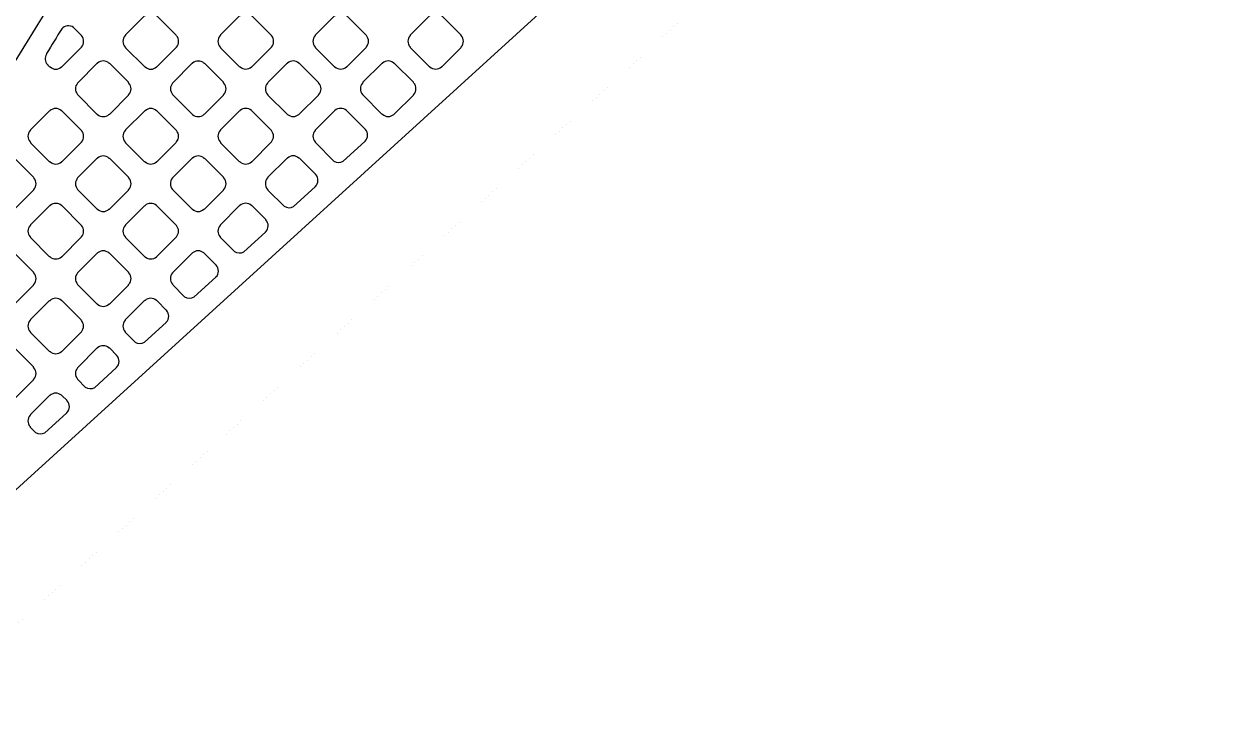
# Model space of a CAD drawing. Extents: x 0 to 248, y 0 to 175.
# Drawn here: x 55.032 to 57.729, y 142.079 to 143.667 of the extents above; entities that cross this region are included whole.
import ezdxf

# ---------------------------------------------------------------- set-up
doc = ezdxf.new("R2010")
doc.units = 0
doc.layers.add('gbr-dxf', color=7, linetype='Continuous')
doc.layers.add('gbr-outline-dxf', color=2, linetype='Continuous')

msp = doc.modelspace()

# ---------------------------------------------------------------- linework, layer by layer
at = {"layer": 'gbr-dxf', "linetype": 'Continuous'}
for points in [[(50.8493, 141.027), (53.4035, 143.5811, 0.16455), (55.4921, 149.7558, -0.009265), (55.4922, 149.7588), (55.4922, 149.8026, -0.018465), (55.4921, 149.8043, 0.414241), (55.4171, 149.8793, -0.014695), (55.4158, 149.8793), (55.4077, 149.8793, -0.018488), (55.406, 149.8793, 0.40441), (55.3311, 149.8068), (55.3311, 149.7257, -0.008849), (55.3311, 149.7229, -0.163905), (53.3035, 143.7082, -0.038571), (53.2947, 143.6979), (50.7186, 141.1218)], [(51.1217, 140.8213), (53.6556, 143.3552, 0.165094), (55.8256, 149.7481, -0.009229), (55.8256, 149.7511), (55.8256, 149.806, 0.40164), (55.7523, 149.8793), (55.7455, 149.8793), (55.7449, 149.8793, 0.407482), (55.67, 149.806), (55.67, 149.7564, -0.009242), (55.6699, 149.7534, -0.16464), (53.5411, 143.4684, -0.029463), (53.5344, 143.4606, -0.005774), (53.5334, 143.4596), (50.9751, 140.9013, 0.198912)], [(51.2809, 140.5233), (53.7204, 142.9629, 0.159546), (56.1583, 149.8036), (56.1583, 149.8043, 0.414241), (56.0833, 149.8793, -0.014632), (56.082, 149.8793), (56.0801, 149.8793, -0.018442), (56.0784, 149.8793, 0.40413), (56.0034, 149.8069), (56.0034, 149.7488, -0.009242), (56.0034, 149.7458, -0.165171), (53.7932, 143.2425, -0.039615), (53.7841, 143.232, -0.014367), (53.7805, 143.2286), (51.2474, 140.6956)], [(51.4379, 140.2231), (53.9795, 142.7647, 0.160737), (56.4831, 149.801, -0.0147), (56.4831, 149.8023), (56.4831, 149.8034, -0.011474), (56.4831, 149.8043, 0.414241), (56.4081, 149.8793), (56.4079, 149.8793, 0.393993), (56.3362, 149.8062, -0.016639), (56.3362, 149.8048, -0.159795), (53.8576, 142.8495, -0.028322), (53.851, 142.842), (53.8501, 142.8411), (51.4066, 140.3976)], [(56.6613, 149.8144, -0.161259), (54.1155, 142.65, -0.03053), (54.1084, 142.6419, -0.017073), (54.1041, 142.6379), (51.5636, 140.0974)], [(53.6629, 141.9443), (54.094, 142.3753), (54.2269, 142.5083, -0.013462), (54.2277, 142.5091, 0.017129), (54.2405, 142.5219, -0.014515), (54.2414, 142.5228), (54.3073, 142.5889, 0.168722), (54.3125, 142.6009), (54.3125, 142.6047, -0.169148), (54.318, 142.6205, 0.013155), (54.6965, 143.1434, -0.049022), (54.6996, 143.1471), (54.7651, 143.2126), (54.7654, 143.2129), (54.7931, 143.2407, 0.139526), (56.8604, 149.6477, -0.274491)], [(57.5007, 145.0271), (57.5007, 144.995, -0.013354), (57.5008, 144.9939, -0.211122), (57.4122, 144.7935), (57.412, 144.7933), (53.2814, 141.0314), (53.2809, 141.031), (51.7394, 139.6272), (51.739, 139.6268, 0.093809), (51.5757, 139.4105), (51.5754, 139.4099, 0.114046), (51.5007, 139.0902, -0.01711), (51.5008, 139.0887), (51.5008, 138.0973)]]:
    msp.add_lwpolyline(points, format="xyb", dxfattribs=at)
for points in [[(55.2623, 143.6403, 0.379639), (55.2623, 143.6144, -0.096625), (55.2633, 143.6127), (55.3059, 143.5701, -0.100151), (55.3076, 143.5691, 0.37981), (55.3336, 143.5691, -0.096458), (55.3352, 143.5701), (55.3777, 143.6126, -0.096627), (55.3787, 143.6142, 0.379297), (55.3787, 143.6402, -0.107685), (55.3776, 143.6421), (55.3352, 143.6845, -0.104211), (55.3334, 143.6855, 0.378878), (55.3075, 143.6855, -0.096117), (55.3058, 143.6845), (55.2633, 143.642, -0.095916)], [(55.4778, 143.6143, -0.09119), (55.4788, 143.6128), (55.5214, 143.5701, -0.095602), (55.5231, 143.5692, 0.378355), (55.549, 143.5692, -0.096238), (55.5506, 143.5701), (55.5932, 143.6127, -0.095895), (55.5942, 143.6143, 0.379116), (55.5942, 143.6403, -0.096614), (55.5932, 143.6419), (55.5506, 143.6845, -0.092413), (55.549, 143.6855, 0.379249), (55.5231, 143.6855, -0.096458), (55.5214, 143.6845), (55.4789, 143.6419, -0.096627), (55.4779, 143.6403, 0.379152)], [(55.6933, 143.6144, -0.104132), (55.6944, 143.6126), (55.7366, 143.5703, -0.107936), (55.7385, 143.5693, 0.37981), (55.7645, 143.5693, -0.096458), (55.7661, 143.5702), (55.8087, 143.6128, -0.096627), (55.8097, 143.6145, 0.379859), (55.8097, 143.6404, -0.100902), (55.8087, 143.6422), (55.7662, 143.6846, -0.096627), (55.7645, 143.6856, 0.379731), (55.7386, 143.6856, -0.096625), (55.7369, 143.6846), (55.6943, 143.642, -0.096111), (55.6933, 143.6403, 0.379682)], [(55.9088, 143.6145, -0.099971), (55.9098, 143.6128), (55.9522, 143.5704, -0.103923), (55.954, 143.5694, 0.379201), (55.98, 143.5694, -0.096625), (55.9816, 143.5704), (56.0241, 143.6128, -0.096111), (56.0251, 143.6145, 0.379357), (56.0251, 143.6404, -0.104256), (56.024, 143.6422), (55.9816, 143.6846, -0.100442), (55.9799, 143.6856, 0.37947), (55.954, 143.6856, -0.096625), (55.9523, 143.6846), (55.9098, 143.6421, -0.096111), (55.9089, 143.6405, 0.379451)], [(55.0836, 143.5979, 0.329139), (55.0862, 143.5749, -0.13656), (55.0872, 143.5731), (55.0902, 143.5702, -0.103973), (55.092, 143.5691, 0.378828), (55.1179, 143.5691, -0.096377), (55.1195, 143.5701), (55.1621, 143.6127, -0.095895), (55.1631, 143.6143, 0.379116), (55.1631, 143.6403, -0.104371), (55.1621, 143.6421), (55.1452, 143.6589, 0.381177), (55.1184, 143.6558, -0.001368), (55.0841, 143.5998, -0.134487)], [(55.1545, 143.5066, -0.099964), (55.1555, 143.5048), (55.198, 143.4623, -0.104264), (55.1998, 143.4613, 0.37981), (55.2257, 143.4613, -0.096625), (55.2274, 143.4623), (55.2699, 143.5049, -0.096111), (55.2709, 143.5065, 0.379859), (55.2709, 143.5325, -0.104293), (55.2699, 143.5343), (55.2274, 143.5768, -0.100824), (55.2257, 143.5778, 0.379731), (55.1997, 143.5778, -0.096625), (55.1981, 143.5768), (55.1555, 143.5342, -0.096111), (55.1545, 143.5325, 0.379682)], [(55.3701, 143.5325, 0.379422), (55.3701, 143.5066, -0.096625), (55.3711, 143.5049), (55.4136, 143.4624, -0.100151), (55.4153, 143.4614, 0.379308), (55.4412, 143.4614, -0.09601), (55.4429, 143.4624), (55.4854, 143.5049, -0.096227), (55.4864, 143.5066, 0.378784), (55.4864, 143.5325, -0.107365), (55.4854, 143.5344), (55.443, 143.5767, -0.104029), (55.4412, 143.5777, 0.378278), (55.4153, 143.5777, -0.095883), (55.4137, 143.5768), (55.3711, 143.5342, -0.096328)], [(55.5856, 143.5067, -0.090793), (55.5865, 143.5051), (55.6292, 143.4625, -0.095686), (55.6308, 143.4615, 0.378338), (55.6567, 143.4615, -0.096377), (55.6583, 143.4625), (55.7009, 143.505, -0.095895), (55.7019, 143.5066, 0.379347), (55.7018, 143.5326, -0.096475), (55.7009, 143.5342), (55.6583, 143.5768, -0.092289), (55.6567, 143.5778, 0.379731), (55.6308, 143.5778, -0.096475), (55.6291, 143.5768), (55.5866, 143.5343, -0.096627), (55.5856, 143.5326, 0.379123)], [(55.801, 143.5067, -0.103917), (55.8021, 143.5049), (55.8443, 143.4626, -0.107548), (55.8462, 143.4616, 0.37902), (55.8721, 143.4615, -0.09574), (55.8738, 143.4625), (55.9164, 143.5051, -0.095796), (55.9174, 143.5068, 0.378877), (55.9174, 143.5327, -0.100299), (55.9164, 143.5344), (55.8739, 143.5769, -0.096842), (55.8722, 143.5779, 0.37947), (55.8463, 143.5779, -0.096625), (55.8446, 143.5769), (55.802, 143.5343, -0.096111), (55.801, 143.5326, 0.379682)], [(55.0468, 143.3989, -0.103884), (55.0478, 143.3971), (55.0902, 143.3547, -0.107982), (55.0921, 143.3536, 0.379422), (55.118, 143.3536, -0.096625), (55.1197, 143.3546), (55.1621, 143.397, -0.096111), (55.1631, 143.3987, 0.379859), (55.1631, 143.4246, -0.100399), (55.1621, 143.4264), (55.1195, 143.469, -0.096627), (55.1179, 143.4699, 0.3795), (55.0919, 143.47, -0.096117), (55.0903, 143.469), (55.0477, 143.4264, -0.095796), (55.0468, 143.4248, 0.378651)], [(55.2623, 143.3987, -0.099964), (55.2633, 143.397), (55.3057, 143.3546, -0.104264), (55.3075, 143.3536, 0.37981), (55.3334, 143.3536, -0.096625), (55.3351, 143.3546), (55.3776, 143.3972, -0.096111), (55.3786, 143.3988, 0.379859), (55.3786, 143.4248, -0.104293), (55.3776, 143.4266), (55.3352, 143.4689, -0.100824), (55.3335, 143.4699, 0.379731), (55.3075, 143.4699, -0.096625), (55.3059, 143.469), (55.2633, 143.4263, -0.096111), (55.2623, 143.4247, 0.379682)], [(55.4778, 143.4248, 0.379299), (55.4778, 143.3989, -0.096625), (55.4788, 143.3972), (55.5213, 143.3548, -0.100151), (55.523, 143.3537, 0.379451), (55.5489, 143.3537, -0.096259), (55.5506, 143.3547), (55.5932, 143.3973, -0.095895), (55.5941, 143.3989, 0.378772), (55.5941, 143.4248, -0.107835), (55.5931, 143.4267), (55.5507, 143.469, -0.104029), (55.5489, 143.4701, 0.378434), (55.5231, 143.4701, -0.096025), (55.5214, 143.4691), (55.4788, 143.4265, -0.095895)], [(55.6933, 143.399, -0.09119), (55.6942, 143.3975), (55.7362, 143.3555, 0.275908), (55.7572, 143.355), (55.8063, 143.3997, -0.046073), (55.8069, 143.4004, 0.39269), (55.8075, 143.4274, -0.047594), (55.8069, 143.4282), (55.766, 143.4691, -0.092289), (55.7644, 143.4701, 0.379731), (55.7384, 143.4701, -0.096625), (55.7368, 143.4691), (55.6943, 143.4266, -0.096111), (55.6933, 143.4249, 0.379123)], [(54.9389, 143.317, 0.379422), (54.939, 143.291, -0.091954), (54.9399, 143.2895), (54.9826, 143.2468, -0.096332), (54.9842, 143.2458, 0.379308), (55.0102, 143.2458, -0.095968), (55.0118, 143.2467), (55.0544, 143.2894, -0.096328), (55.0554, 143.291, 0.37947), (55.0554, 143.317, -0.096723), (55.0544, 143.3186), (55.0117, 143.3613, -0.092898), (55.0102, 143.3622, 0.379357), (54.9842, 143.3623, -0.09601), (54.9826, 143.3613), (54.9399, 143.3186, -0.096227)], [(55.1546, 143.291, -0.104392), (55.1556, 143.2892), (55.1979, 143.247, -0.107961), (55.1998, 143.2459, 0.37981), (55.2257, 143.2459, -0.096458), (55.2274, 143.2469), (55.2698, 143.2893, -0.096423), (55.2708, 143.291, 0.379859), (55.2708, 143.317, -0.100399), (55.2698, 143.3187), (55.2273, 143.3611, -0.096627), (55.2257, 143.3621, 0.379731), (55.1997, 143.3621, -0.096475), (55.1981, 143.3611), (55.1556, 143.3187, -0.096627), (55.1546, 143.317, 0.379682)], [(55.37, 143.291, -0.10047), (55.371, 143.2893), (55.4134, 143.247, -0.10399), (55.4152, 143.2459, 0.37981), (55.4411, 143.2459, -0.096458), (55.4428, 143.2469), (55.4853, 143.2895, -0.096627), (55.4863, 143.2911, 0.379859), (55.4863, 143.3171, -0.104392), (55.4853, 143.3189), (55.4429, 143.3612, -0.100151), (55.4412, 143.3622, 0.379731), (55.4152, 143.3622, -0.096458), (55.4136, 143.3613), (55.371, 143.3187, -0.096627), (55.37, 143.317, 0.379682)], [(55.5855, 143.3171, 0.379068), (55.5855, 143.2912, -0.096259), (55.5865, 143.2895), (55.6232, 143.2528, 0.2777), (55.6444, 143.2522), (55.6936, 143.297, -0.045251), (55.6941, 143.2977, 0.392279), (55.6948, 143.3248, -0.064939), (55.694, 143.3258), (55.6585, 143.3614, -0.104283), (55.6567, 143.3624, 0.378386), (55.6308, 143.3624, -0.096025), (55.6291, 143.3614), (55.5865, 143.3188, -0.095796)], [(55.0468, 143.2092, 0.379201), (55.0468, 143.1832, -0.091954), (55.0477, 143.1817), (55.0903, 143.1391, -0.096128), (55.0919, 143.1381, 0.37981), (55.1179, 143.1381, -0.096458), (55.1196, 143.1391), (55.1621, 143.1816, -0.096627), (55.1631, 143.1833, 0.3795), (55.1631, 143.2092, -0.096614), (55.1621, 143.2109), (55.1195, 143.2535, -0.092244), (55.118, 143.2544, 0.378939), (55.092, 143.2544, -0.096259), (55.0904, 143.2535), (55.0477, 143.2108, -0.096539)], [(55.2623, 143.1833, -0.103917), (55.2633, 143.1815), (55.3056, 143.1393, -0.107817), (55.3075, 143.1382, 0.37981), (55.3334, 143.1382, -0.096475), (55.3351, 143.1392), (55.3775, 143.1816, -0.096627), (55.3785, 143.1833, 0.379859), (55.3785, 143.2093, -0.100714), (55.3775, 143.211), (55.335, 143.2534, -0.09693), (55.3334, 143.2544, 0.379731), (55.3074, 143.2544, -0.096625), (55.3058, 143.2534), (55.2633, 143.211, -0.096111), (55.2623, 143.2093, 0.379682)], [(55.4777, 143.1833, -0.099964), (55.4787, 143.1816), (55.5102, 143.1501, 0.280234), (55.5315, 143.1494), (55.5807, 143.1942, -0.046054), (55.5813, 143.1949, 0.392258), (55.5819, 143.222, -0.059307), (55.5813, 143.2229), (55.5506, 143.2536, -0.100073), (55.5489, 143.2546, 0.379347), (55.5229, 143.2545, -0.096625), (55.5213, 143.2536), (55.4787, 143.211, -0.096111), (55.4777, 143.2093, 0.379682)], [(54.9391, 143.0755, -0.096103), (54.9401, 143.0739), (54.9825, 143.0314, -0.09979), (54.9842, 143.0304, 0.37981), (55.0102, 143.0304, -0.096458), (55.0119, 143.0314), (55.0543, 143.0738, -0.096627), (55.0553, 143.0755, 0.379859), (55.0553, 143.1014, -0.108361), (55.0542, 143.1033), (55.012, 143.1456, -0.104691), (55.0102, 143.1466, 0.379731), (54.9842, 143.1466, -0.096625), (54.9826, 143.1456), (54.9401, 143.1031, -0.096111), (54.9391, 143.1015, 0.379682)], [(55.1545, 143.0755, -0.092348), (55.1554, 143.0739), (55.198, 143.0314, -0.096111), (55.1996, 143.0304, 0.37981), (55.2256, 143.0304, -0.096458), (55.2273, 143.0314), (55.2698, 143.0739, -0.096627), (55.2708, 143.0756, 0.379859), (55.2708, 143.1016, -0.096723), (55.2698, 143.1032), (55.2273, 143.1458, -0.092564), (55.2257, 143.1467, 0.379731), (55.1997, 143.1467, -0.096475), (55.1981, 143.1457), (55.1555, 143.1031, -0.096627), (55.1545, 143.1015, 0.379682)], [(55.37, 143.0757, -0.104473), (55.371, 143.0739), (55.3974, 143.0475, 0.282018), (55.4188, 143.0468), (55.4679, 143.0915, -0.044815), (55.4685, 143.0922, 0.391893), (55.469, 143.1192, -0.054322), (55.4684, 143.1201), (55.4427, 143.1457, -0.096627), (55.4411, 143.1467, 0.379731), (55.4151, 143.1467, -0.096625), (55.4135, 143.1457), (55.371, 143.1033, -0.096111), (55.37, 143.1016, 0.379451)], [(55.0468, 142.9678, -0.096625), (55.0478, 142.9662), (55.0902, 142.9237, -0.100151), (55.0919, 142.9227, 0.37981), (55.1179, 142.9227, -0.096458), (55.1196, 142.9237), (55.162, 142.9661, -0.096627), (55.163, 142.9678, 0.379859), (55.163, 142.9937, -0.108361), (55.1619, 142.9956), (55.1197, 143.0379, -0.10442), (55.1179, 143.0389, 0.379731), (55.0919, 143.0389, -0.096458), (55.0902, 143.0379), (55.0478, 142.9954, -0.096627), (55.0468, 142.9938, 0.379682)], [(55.2622, 142.9678, -0.091954), (55.2631, 142.9663), (55.2849, 142.9445, 0.275919), (55.3059, 142.944), (55.3551, 142.9888, -0.045778), (55.3557, 142.9895, 0.391798), (55.3563, 143.0165, -0.046855), (55.3558, 143.0172), (55.3349, 143.0381, -0.092244), (55.3334, 143.039, 0.379347), (55.3074, 143.039, -0.096625), (55.3058, 143.0381), (55.2631, 142.9954, -0.096111), (55.2622, 142.9938, 0.379682)], [(54.939, 142.8601, -0.099976), (54.94, 142.8583), (54.9824, 142.8159, -0.103548), (54.9841, 142.8149, 0.379947), (55.0101, 142.8149, -0.096265), (55.0118, 142.8159), (55.0543, 142.8584, -0.096627), (55.0553, 142.8601, 0.379859), (55.0553, 142.886, -0.104765), (55.0542, 142.8878), (55.0119, 142.9302, -0.100519), (55.0102, 142.9312, 0.379731), (54.9842, 142.9312, -0.096458), (54.9825, 142.9302), (54.94, 142.8877, -0.09693), (54.939, 142.886, 0.379648)], [(55.1545, 142.8601, -0.095973), (55.1554, 142.8585), (55.172, 142.8419, 0.277833), (55.1932, 142.8413), (55.2423, 142.886, -0.046349), (55.2428, 142.8867, 0.39269), (55.2434, 142.9138, -0.065915), (55.2427, 142.9148), (55.2274, 142.9302, -0.104691), (55.2256, 142.9312, 0.379731), (55.1996, 142.9312, -0.096625), (55.1979, 142.9302), (55.1555, 142.8877, -0.096111), (55.1545, 142.8861, 0.379691)], [(55.0466, 142.7523, -0.099754), (55.0476, 142.7506), (55.0591, 142.7392, 0.279715), (55.0803, 142.7385), (55.1295, 142.7833, -0.046473), (55.1301, 142.784, 0.392655), (55.1307, 142.8111, -0.059946), (55.13, 142.8121), (55.1196, 142.8225, -0.100824), (55.1179, 142.8235, 0.379731), (55.0919, 142.8235, -0.096625), (55.0902, 142.8225), (55.0476, 142.7799, -0.096857), (55.0467, 142.7783, 0.379026)]]:
    msp.add_lwpolyline(points, format="xyb", close=True, dxfattribs=at)
at = {"layer": 'gbr-outline-dxf', "linetype": 'Continuous', "const_width": 0.000025}
msp.add_lwpolyline([(37.7291, 131.7065), (37.7291, 139.0881, -0.211094), (37.8925, 139.4578), (43.5658, 144.6241, 0.211095), (43.7291, 144.9938), (43.7291, 152.897, -0.414217), (44.2291, 153.397), (57.2291, 153.397, -0.414217), (57.7291, 152.897), (57.7291, 144.9938, -0.211094), (57.5658, 144.6241), (51.8925, 139.4578, 0.211095), (51.7291, 139.0881), (51.7291, 130.3303, -0.414217), (51.2291, 129.8303), (46.2291, 129.8303, -0.414217), (45.7291, 130.3303), (45.7291, 130.7065, 0.414217), (45.2291, 131.2065), (38.2291, 131.2065, -0.414217)], format="xyb", close=True, dxfattribs=at)

doc.saveas('drawing.dxf')
